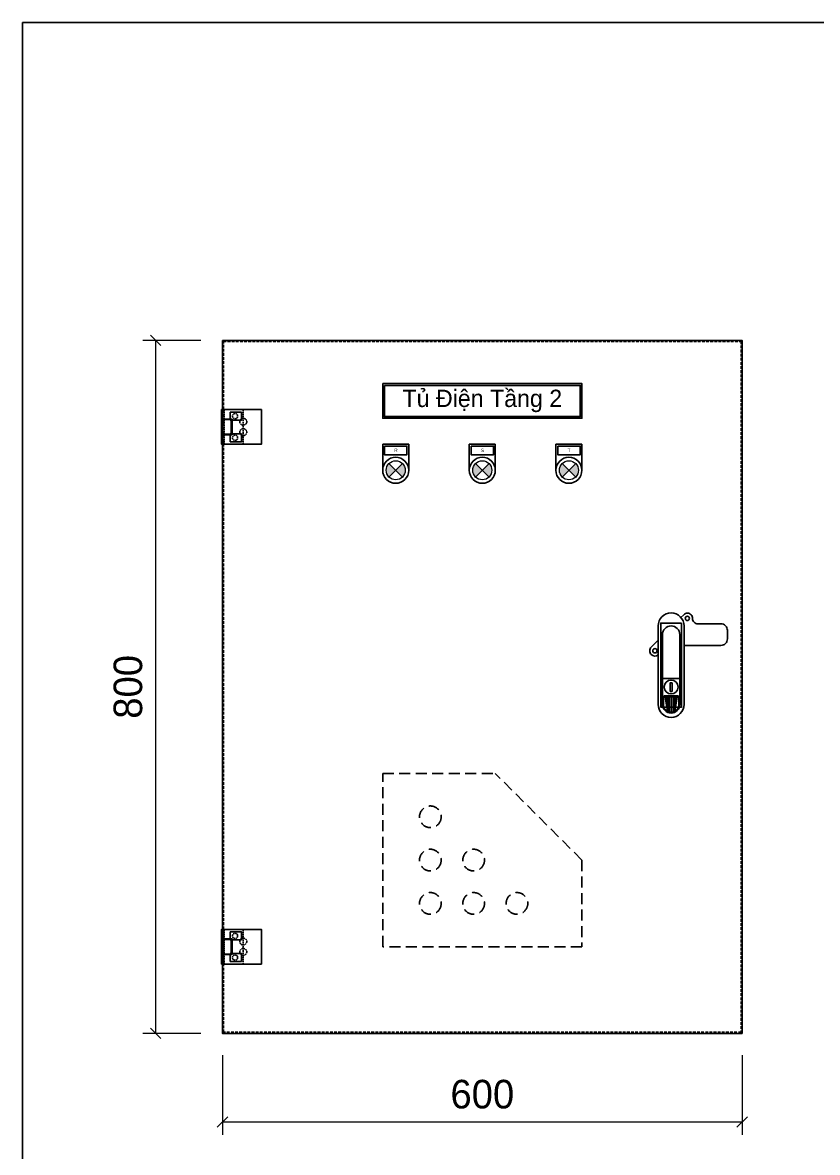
# Model space of a CAD drawing. Header units: millimetres. Extents: x 0 to 2850, y 0 to 2015.
# Drawn here: x 0 to 918, y 711 to 2015 of the extents above; entities that cross this region are included whole.
import ezdxf
from ezdxf.enums import TextEntityAlignment as Align

# ---------------------------------------------------------------- set-up
doc = ezdxf.new("R2010")
doc.units = ezdxf.units.MM
doc.linetypes.add('HIDDEN2', pattern=[4.7625, 3.175, -1.5875])
doc.linetypes.add('HIDDENX2', pattern=[19.05, 12.7, -6.35])
doc.layers.add('01', color=7, linetype='HIDDEN2')
doc.layers.add('07', color=5, linetype='Continuous', lineweight=5)
doc.styles.add('Arial', font='arial.ttf')
doc.styles.add('Arial-Black', font='txt')
doc.styles.add('Tahoma (Input Text)', font='tahoma.ttf')
doc.dimstyles.new('Dim-33', dxfattribs={"dimtxt": 33, "dimasz": 12, "dimexe": 15, "dimexo": 25, "dimgap": 15, "dimtad": 1, "dimdec": 0, "dimtxsty": 'Standard', "dimblk": 'OBLIQUE', "dimcen": 10, "dimclrd": 5, "dimclre": 5, "dimclrt": 3, "dimazin": 3, "dimtfac": 1, "dimtdec": 0, "dimtmove": 0, "dimatfit": 3, "dimldrblk": 'OPEN30', "dimlwd": 9, "dimlwe": 9})

# ---------------------------------------------------------------- blocks, each defined once
blk = doc.blocks.new('khungtenAsean2')
at = {"color": 7}
blk.add_lwpolyline([(0, 0), (2970, 0), (2970, -2100), (0, -2100)], close=True, dxfattribs=at)
at = {"color": 1, "style": 'Tahoma (Input Text)', "flags": 8}
for tag, p in [('#01', (137.1, -2021.3)), ('#03', (506.6, -2019.3)), ('#05', (1106.6, -2021.3)), ('#07', (1834.7, -2021.3)), ('#09', (2146.7, -2021.3)), ('#02', (98.5, -2081.3)), ('#04', (486.1, -2081.3)), ('#06', (1065.3, -2081.3)), ('#08', (1817.4, -2081.3)), ('#10', (2146.7, -2081.3))]:
    blk.add_attdef(tag, p, '', height=25, dxfattribs=at)
blk.add_attdef('#11', text='', height=25, dxfattribs=at).set_placement((2915, -2067.3), align=Align.CENTER)
blk = doc.blocks.new('HL044-1.3-C')
at = {"color": 1, "linetype": 'HIDDEN2', "ltscale": 0.5}
for p, q in [((-25, 40), (-25, 0)), ((-3, 0), (-3, 40))]:
    blk.add_line(p, q, dxfattribs=at)
at = {"color": 1}
for p, q in [((-12, 29), (0, 29)), ((-12, 11), (-12, 29)), ((-11, 28.5), (0, 28.5)), ((-11, 28.5), (-11, 11.5)), ((0, 11), (-12, 11)), ((0, 11.5), (-11, 11.5))]:
    blk.add_line(p, q, dxfattribs=at)
blk.add_lwpolyline([(-46, 40), (0, 40), (0, 0), (-46, 0)], close=True, dxfattribs=at)
at = {"color": 1, "linetype": 'HIDDEN2', "ltscale": 0.5}
for centre, radius in [((-25, 26), 4), ((-15.5, 32.5), 3), ((-25, 14), 4), ((-15.5, 7.5), 3)]:
    blk.add_circle(centre, radius, dxfattribs=at)
blk = doc.blocks.new('Den XANH')
h = blk.add_hatch(color=5)
h.paths.add_polyline_path([(15, 15), (22.8, 7.2, 0.198912), (26, 15, 0.198912), (22.8, 22.8)])
h.paths.add_polyline_path([(15, 15), (7.2, 22.8, 0.198912), (4, 15, 0.198912), (7.2, 7.2)])
at = {"color": 7}
for p, q in [((0, 45), (30, 45)), ((0, 45), (0, 15)), ((30, 15), (30, 45))]:
    blk.add_line(p, q, dxfattribs=at)
blk.add_lwpolyline([(2, 43), (28, 43), (28, 33), (2, 33)], close=True, dxfattribs=at)
blk.add_circle((15, 15), 15, dxfattribs=at)
at = {"layer": '07', "color": 5, "linetype": 'Continuous', "lineweight": 5, "ltscale": 3}
for p, q in [((22.8, 22.8), (7.2, 7.2)), ((7.2, 22.8), (22.8, 7.2))]:
    blk.add_line(p, q, dxfattribs=at)
blk.add_circle((15, 15), 11, dxfattribs=at)
at = {"layer": '01', "color": 2, "linetype": 'Continuous', "lineweight": 5, "style": 'Arial-Black'}
blk.add_attdef('T-SP', text='', height=2.4, dxfattribs=at).set_placement((15.2, 36), align=Align.CENTER)
blk = doc.blocks.new('Den DO')
h = blk.add_hatch(color=1)
h.paths.add_polyline_path([(7.2, 7.2), (15, 15), (7.2, 22.8, 0.198912), (4, 15, 0.198912)])
h.paths.add_polyline_path([(26, 15, 0.198912), (22.8, 22.8), (15, 15), (22.8, 7.2, 0.198912)])
at = {"color": 7}
for p, q in [((0, 45), (30, 45)), ((0, 45), (0, 15)), ((30, 15), (30, 45))]:
    blk.add_line(p, q, dxfattribs=at)
blk.add_lwpolyline([(2, 43), (28, 43), (28, 33), (2, 33)], close=True, dxfattribs=at)
blk.add_circle((15, 15), 15, dxfattribs=at)
at = {"layer": '07', "color": 1, "linetype": 'Continuous', "lineweight": 5, "ltscale": 3}
for p, q in [((22.8, 22.8), (7.2, 7.2)), ((7.2, 22.8), (22.8, 7.2))]:
    blk.add_line(p, q, dxfattribs=at)
blk.add_circle((15, 15), 11, dxfattribs=at)
at = {"layer": '01', "color": 2, "linetype": 'Continuous', "lineweight": 5, "style": 'Arial-Black'}
blk.add_attdef('T-SP', text='', height=2.4, dxfattribs=at).set_placement((15.2, 36), align=Align.CENTER)
blk = doc.blocks.new('Den VANG')
h = blk.add_hatch(color=2)
h.paths.add_polyline_path([(22.8, 7.2, 0.198912), (26, 15, 0.198912), (22.8, 22.8), (15, 15)])
h.paths.add_polyline_path([(7.2, 7.2), (15, 15), (7.2, 22.8, 0.198912), (4, 15, 0.198912)])
at = {"color": 7}
for p, q in [((0, 45), (30, 45)), ((0, 45), (0, 15)), ((30, 15), (30, 45))]:
    blk.add_line(p, q, dxfattribs=at)
blk.add_lwpolyline([(2, 43), (28, 43), (28, 33), (2, 33)], close=True, dxfattribs=at)
blk.add_circle((15, 15), 15, dxfattribs=at)
at = {"layer": '07', "color": 2, "linetype": 'Continuous', "lineweight": 5, "ltscale": 3}
for p, q in [((22.8, 22.8), (7.2, 7.2)), ((7.2, 22.8), (22.8, 7.2))]:
    blk.add_line(p, q, dxfattribs=at)
blk.add_circle((15, 15), 11, dxfattribs=at)
at = {"layer": '01', "color": 2, "linetype": 'Continuous', "lineweight": 5, "style": 'Arial-Black'}
blk.add_attdef('T-SP', text='', height=2.4, dxfattribs=at).set_placement((15.2, 36), align=Align.CENTER)
blk = doc.blocks.new('*D1')
at = {"color": 5, "lineweight": 9, "transparency": 16777216}
for p, q in [((205.8, 1648.6), (138.7, 1648.6)), ((153.7, 848.6), (153.7, 1648.6)), ((205.8, 848.6), (138.7, 848.6))]:
    blk.add_line(p, q, dxfattribs=at)
at = {"color": 0, "linetype": 'ByBlock', "lineweight": -2}
for p, q in [((159.7, 1642.6), (147.7, 1654.6)), ((147.7, 854.6), (159.7, 842.6))]:
    blk.add_line(p, q, dxfattribs=at)
at = {"layer": 'Defpoints', "color": 0, "transparency": 16777216}
for p in [(153.7, 1648.6), (230.8, 1648.6), (230.8, 848.6)]:
    blk.add_point(p, dxfattribs=at)
at = {"color": 3, "transparency": 16777216, "insert": (121.8, 1248.6), "char_height": 33, "attachment_point": 5, "rotation": 90}
blk.add_mtext('800', dxfattribs=at)
blk = doc.blocks.new('_Oblique')
at = {"color": 0, "linetype": 'ByBlock', "lineweight": -2}
blk.add_line((-0.5, -0.5), (0.5, 0.5), dxfattribs=at)
blk = doc.blocks.new('_Open30')
at = {"color": 0, "linetype": 'ByBlock', "lineweight": -2}
for p, q in [((-1, 0.27), (0, 0)), ((0, 0), (-1, -0.27)), ((0, 0), (-1, 0))]:
    blk.add_line(p, q, dxfattribs=at)
blk = doc.blocks.new('*D2')
at = {"color": 5, "lineweight": 9, "transparency": 16777216}
for p, q in [((230.8, 823.6), (230.8, 731.3)), ((830.8, 823.6), (830.8, 731.3)), ((230.8, 746.3), (830.8, 746.3))]:
    blk.add_line(p, q, dxfattribs=at)
at = {"color": 0, "linetype": 'ByBlock', "lineweight": -2}
for p, q in [((236.8, 752.3), (224.8, 740.3)), ((824.8, 740.3), (836.8, 752.3))]:
    blk.add_line(p, q, dxfattribs=at)
at = {"layer": 'Defpoints', "color": 0, "transparency": 16777216}
for p in [(230.8, 848.6), (830.8, 848.6), (830.8, 746.3)]:
    blk.add_point(p, dxfattribs=at)
at = {"color": 3, "transparency": 16777216, "insert": (530.8, 778.2), "char_height": 33, "attachment_point": 5}
blk.add_mtext('600', dxfattribs=at)
blk = doc.blocks.new('ga tai lieu')
at = {"color": 7, "linetype": 'HIDDENX2'}
for p, q in [((0, 0), (0, 200)), ((0, 200), (130, 200)), ((230, 100), (130, 200)), ((230, 100), (230, 0)), ((230, 0), (0, 0))]:
    blk.add_line(p, q, dxfattribs=at)
for centre in [(55, 150), (55, 100), (105, 100), (55, 50), (105, 50), (155, 50)]:
    blk.add_circle(centre, 12.5, dxfattribs=at)
blk = doc.blocks.new('AB301-2-1')
at = {"linetype": 'Continuous'}
h = blk.add_hatch(dxfattribs=at)
h.set_pattern_fill('ACAD_ISO09W100', color=1, scale=0.2)
h.set_pattern_definition([(0, (-368.0181, 398.3814), (0, 1), [4.8, -0.6, 1.2, -0.6, 1.2, -0.6])])
h.paths.add_polyline_path([(-4.1, -88.5, 0.118404), (0, -89.5, 0.118404), (4.1, -88.5), (7, -72), (-7, -72)])
at = {"color": 1, "linetype": 'Continuous'}
for p, q in [((-10, -50.5), (10, -50.5)), ((-7, -72), (7, -72)), ((-7, -72), (-4.1, -88.5)), ((7, -72), (4.1, -88.5))]:
    blk.add_line(p, q, dxfattribs=at)
for points in [[(-15, -12.5), (-57.5, -12.5, -0.414214), (-65, -5), (-65, 5, -0.414214), (-57.5, 12.5), (-30.7, 12.5, 0.414214), (-24.7, 18.5), (-24.7, 18.7)], [(-24.7, 18.7, -0.198912), (-23, 23), (-23, 23, -0.414214), (-14.5, 23), (-11.3, 19.8)], [(15, -6.5), (23, -14.5, -0.414214), (23, -23), (23, -23, -0.381561), (15, -23.4, -0.381561)]]:
    blk.add_lwpolyline(points, format="xyb", dxfattribs=at)
for points in [[(0, 25), (0, 25, -0.414214), (15, 10), (15, -80.5, -0.414214), (0, -95.5), (0, -95.5, -0.414214), (-15, -80.5), (-15, 10, -0.414214)], [(0, 10, -0.414214), (10, 0), (10, -80.5, -0.414214), (0, -90.5, -0.414214), (-10, -80.5), (-10, 0, -0.414214)], [(9, -72.5), (9, -80.5, -0.414214), (0, -89.5, -0.414214), (-9, -80.5), (-9, -72.5, -0.414214), (-7, -70.5), (7, -70.5, -0.414214)]]:
    blk.add_lwpolyline(points, format="xyb", close=True, dxfattribs=at)
at = {"color": 2, "linetype": 'Continuous'}
blk.add_lwpolyline([(-12, 13.3), (12, 13.3), (12, -83.7), (-12, -83.7)], close=True, dxfattribs=at)
at = {"color": 1, "linetype": 'Continuous'}
blk.add_lwpolyline([(-1, -55.5), (1, -55.5), (1, -65.5), (-1, -65.5)], close=True, dxfattribs=at)
for centre, radius in [((-18.7, 18.7), 2.5), ((18.7, -18.7), 2.5), ((0, -60.5), 8)]:
    blk.add_circle(centre, radius, dxfattribs=at)

msp = doc.modelspace()

# ---------------------------------------------------------------- linework, layer by layer
at = {"color": 7}
msp.add_lwpolyline([(230.8, 1648.6), (830.8, 1648.6), (830.8, 848.6), (230.8, 848.6)], close=True, dxfattribs=at)
at = {"color": 7, "linetype": 'HIDDEN2'}
msp.add_lwpolyline([(232, 1647.4), (829.6, 1647.4), (829.6, 849.8), (232, 849.8)], close=True, dxfattribs=at)
at = {"color": 4}
for points in [[(415.8, 1598.6), (645.8, 1598.6), (645.8, 1558.6), (415.8, 1558.6)], [(417.8, 1596.6), (643.8, 1596.6), (643.8, 1560.6), (417.8, 1560.6)]]:
    msp.add_lwpolyline(points, close=True, dxfattribs=at)
at = {"color": 2}
for points in [[(252.8, 1565.6), (239.8, 1565.6), (239.8, 1556.6), (252.8, 1556.6)], [(252.8, 1540.6), (239.8, 1540.6), (239.8, 1531.6), (252.8, 1531.6)], [(252.8, 956.6), (239.8, 956.6), (239.8, 965.6), (252.8, 965.6)], [(252.8, 931.6), (239.8, 931.6), (239.8, 940.6), (252.8, 940.6)]]:
    msp.add_lwpolyline(points, close=True, dxfattribs=at)

# ---------------------------------------------------------------- block references
at = {"color": 7, "xscale": 0.959713920019567, "yscale": 0.959713920019567, "zscale": 0.959713920019567}
msp.add_blockref('khungtenAsean2', (0, 2015.4), dxfattribs=at)
at = {"color": 7, "xscale": -1}
for name, p in [('HL044-1.3-C', (229.8, 1528.6)), ('AB301-2-1', (748.8, 1308.9))]:
    msp.add_blockref(name, p, dxfattribs=at)
at = {"color": 7}
ref = msp.add_blockref('Den DO', (415.8, 1483.6), dxfattribs=at)
ref.add_attrib('T-SP', 'R', dxfattribs={"layer": '01', "color": 2, "linetype": 'Continuous', "lineweight": 5, "height": 4, "style": 'Arial'}).set_placement((431, 1519.6), align=Align.CENTER)
ref = msp.add_blockref('Den VANG', (515.8, 1483.6), dxfattribs=at)
ref.add_attrib('T-SP', 'S', dxfattribs={"layer": '01', "color": 2, "linetype": 'Continuous', "lineweight": 5, "height": 4, "style": 'Arial'}).set_placement((531, 1519.6), align=Align.CENTER)
ref = msp.add_blockref('Den XANH', (615.8, 1483.6), dxfattribs=at)
ref.add_attrib('T-SP', 'T', dxfattribs={"layer": '01', "color": 2, "linetype": 'Continuous', "lineweight": 5, "height": 4, "style": 'Arial'}).set_placement((631, 1519.6), align=Align.CENTER)
msp.add_blockref('ga tai lieu', (415.8, 948.6), dxfattribs=at)
at = {"color": 7, "rotation": 180}
msp.add_blockref('HL044-1.3-C', (229.8, 968.6), dxfattribs=at)

# ---------------------------------------------------------------- texts
at = {"color": 3, "insert": (530.8, 1578.6), "char_height": 20, "width": 226, "attachment_point": 5}
msp.add_mtext('Tủ Điện Tầng 2', dxfattribs=at)

# ---------------------------------------------------------------- dimensions: what is measured, and where the dimension line sits
at = {"color": 7}
dim = msp.add_linear_dim(base=(153.7, 1648.6), p1=(230.8, 848.6), p2=(230.8, 1648.6), angle=90, dimstyle='Dim-33', dxfattribs=at)
dim.commit()
dim.dimension.update_dxf_attribs({"geometry": '*D1', "text_midpoint": (121.8, 1248.6)})
dim = msp.add_linear_dim(base=(830.8, 746.3), p1=(230.8, 848.6), p2=(830.8, 848.6), dimstyle='Dim-33', dxfattribs=at)
dim.commit()
dim.dimension.update_dxf_attribs({"geometry": '*D2', "text_midpoint": (530.8, 778.2)})

doc.saveas('drawing.dxf')
